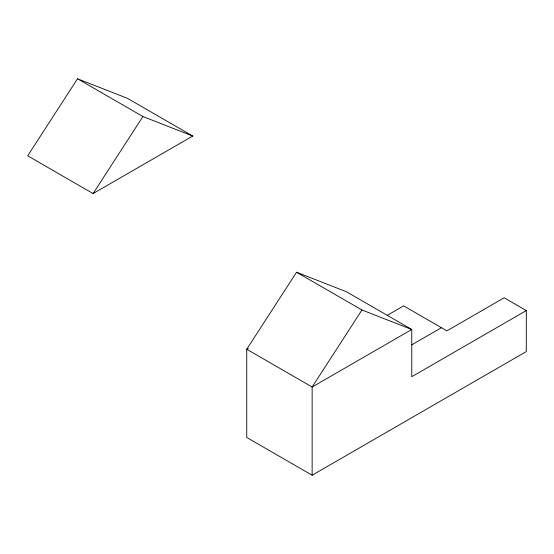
<?xml version="1.0" encoding="UTF-8"?>
<svg xmlns="http://www.w3.org/2000/svg" width="554" height="554" viewBox="0 0 554 554"><rect width="100%" height="100%" fill="white"/><g stroke="black" fill="none" stroke-linecap="round" stroke-linejoin="round"><path stroke-width="0.83" d="M77.518 78.779L27.7 155.806L93.093 193.568L192.737 136.042L127.337 98.287L77.518 78.779L142.911 116.534L192.737 136.042M93.093 193.568L142.911 116.534M526.3 310.579L411.774 376.706L411.774 329.492L346.382 291.736L296.556 272.229L246.738 349.262L246.738 437.466L312.137 475.221L526.3 351.575L526.3 310.579L504.154 297.796L446.891 330.856L403.644 305.884L387.281 315.33M248.24 348.397L246.738 349.262L312.137 387.017L411.774 329.492L361.956 309.984L312.137 387.017L312.137 475.221M411.691 344.879L441.434 327.705M296.556 272.229L361.956 309.984"/></g></svg>
